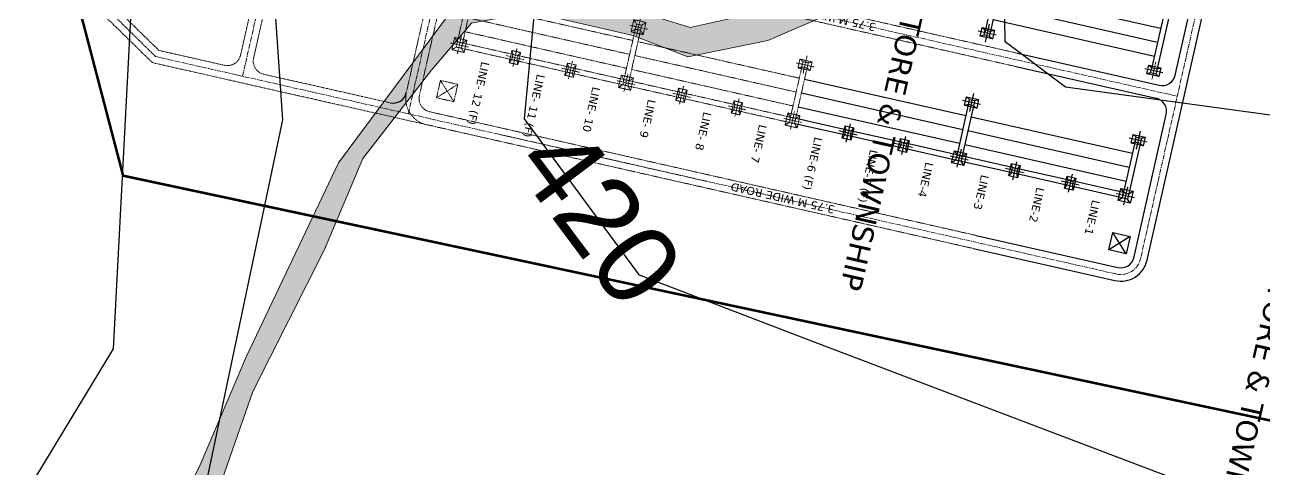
# Model space of a CAD drawing. Header units: metres. Extents: x 218545 to 227455, y 1543467 to 1556082.
# Drawn here: x 222174.5 to 222522.9, y 1554199.7 to 1554324.5 of the extents above; entities that cross this region are included whole.
import ezdxf

# ---------------------------------------------------------------- set-up
doc = ezdxf.new("R2010")
doc.units = ezdxf.units.M
doc.header["$MEASUREMENT"] = 0
for name, pattern in [('CENTER', [2, 1.25, -0.25, 0.25, -0.25]), ('HIDDEN', [0.375, 0.25, -0.125]), ('PHANTOM2', [1.25, 0.625, -0.125, 0.125, -0.125, 0.125, -0.125])]:
    doc.linetypes.add(name, pattern=pattern)
for name, color, linetype in [('10 M CONTOUR', 20, 'Continuous'), ('2 M CONTOUR', 33, 'Continuous'), ('AQUEDUCT', 1, 'Continuous'), ('CART TRACK', 30, 'Continuous'), ('CONTEXT', 200, 'Continuous'), ('E-LAY-DIM', 7, 'Continuous'), ('E-LAY-ROAD', 7, 'Continuous'), ('TXT', 222, 'Continuous')]:
    doc.layers.add(name, color=color, linetype=linetype)
for name, color, linetype, lineweight in [('Co-ordinate', 1, 'Continuous', 50), ('E-LAY-CNTRL', 1, 'CENTER', 0), ('E-LAY-EXIST', 8, 'HIDDEN', 0), ('STREAM', 140, 'Continuous', 0)]:
    doc.layers.add(name, color=color, linetype=linetype, lineweight=lineweight)
doc.styles.get("Standard").update_dxf_attribs({"font": 'arial.ttf'})
doc.styles.add('STYLE1', font='verdana.ttf')

# ---------------------------------------------------------------- blocks, each defined once
blk = doc.blocks.new('TWR_CTE_p')
for p, q in [((-750, 750), (-1750, 1750)), ((1750, 1750), (750, 750)), ((-1750, -1750), (-750, -750)), ((750, -750), (1750, -1750))]:
    blk.add_line(p, q)
for points in [[(-1750, -1750), (1750, -1750), (1750, 1750), (-1750, 1750)], [(-750, -750), (750, -750), (750, 750), (-750, 750)]]:
    blk.add_lwpolyline(points, close=True)
blk = doc.blocks.new('TWR_CC_p')
for p, q in [((-750, 750), (-1750, 1250)), ((1750, 1250), (750, 750)), ((-750, -750), (-1750, -1250)), ((750, -750), (1750, -1250))]:
    blk.add_line(p, q)
for points in [[(-1750, -1250), (1750, -1250), (1750, 1250), (-1750, 1250)], [(-750, -750), (750, -750), (750, 750), (-750, 750)]]:
    blk.add_lwpolyline(points, close=True)
blk = doc.blocks.new('TWR_CTD_p')
for p, q in [((-750, 750), (-1750, 1250)), ((1750, 1250), (750, 750)), ((-750, -750), (-1750, -1250)), ((750, -750), (1750, -1250))]:
    blk.add_line(p, q)
for points in [[(-1750, -1250), (1750, -1250), (1750, 1250), (-1750, 1250)], [(-750, -750), (750, -750), (750, 750), (-750, 750)]]:
    blk.add_lwpolyline(points, close=True)
blk = doc.blocks.new('TWR_CTG_p')
for p, q in [((-750, 750), (-1750, 1250)), ((1750, 1250), (750, 750)), ((-750, -750), (-1750, -1250)), ((750, -750), (1750, -1250))]:
    blk.add_line(p, q)
for points in [[(-1750, -1250), (1750, -1250), (1750, 1250), (-1750, 1250)], [(-750, -750), (750, -750), (750, 750), (-750, 750)]]:
    blk.add_lwpolyline(points, close=True)

msp = doc.modelspace()

# ---------------------------------------------------------------- hatches: boundary and pattern name
at = {"layer": 'CART TRACK'}
h = msp.add_hatch(dxfattribs=at)
h.set_pattern_fill('ANSI31', color=256)
h.set_pattern_definition([(45, (-13885.37013, 5678.9458), (-0.088388347648, 0.088388347648), [])])
edge = h.paths.add_edge_path()
edge.add_line((222561.13969, 1554074.13632), (222685.38088, 1554665.22317))
edge.add_line((222685.38088, 1554665.22317), (222658.65762, 1554681.79738))
edge.add_line((222658.65762, 1554681.79738), (222533.13969, 1554084.63632))
edge.add_arc((222472.53338, 1554120.17969), 70.25992, 268.4987053, 329.6099515, ccw=False)
edge.add_line((222470.6926, 1554049.94388), (222000.56979, 1554156.29329))
edge.add_line((222000.56979, 1554156.29329), (221976.97349, 1554130.87313))
edge.add_line((221976.97349, 1554130.87313), (222466.70373, 1554020.0882))
edge.add_arc((222472.08981, 1554120.20334), 100.25992, 266.9205179, 332.6467024)
at = {"layer": 'STREAM'}
h = msp.add_hatch(color=256, dxfattribs=at)
h.dxf.hatch_style = 1
h.paths.add_polyline_path([(222971.37365, 1554515.32678), (222962.41512, 1554500.15793), (222953.98737, 1554485.8878), (222946.99363, 1554462.14081), (222926.2597, 1554436.98591), (222906.66662, 1554415.35676), (222874.69882, 1554399.90736), (222822.10664, 1554398.87744), (222778.79552, 1554394.7576), (222744.76528, 1554402.99724), (222713.8287, 1554418.44664), (222690.11066, 1554422.56647), (222645.76832, 1554421.53651), (222622.05027, 1554414.3268), (222598.33223, 1554394.7576), (222586.98882, 1554363.85881), (222573.58297, 1554347.37946), (222538.89373, 1554341.50575), (222448.91563, 1554347.40947), (222410.82274, 1554340.84975), (222379.29753, 1554327.73031), (222361.56465, 1554323.79446), (222344.48852, 1554329.04226), (222330.03944, 1554336.91395), (222312.96331, 1554338.22587), (222293.91686, 1554327.73031), (222262.69326, 1554285.70649), (222236.83807, 1554231.41072), (222223.57907, 1554200.28996), (222212.30885, 1554178.43923), (222191.75733, 1554156.5885), (222183.61614, 1554131.30029), (222174.02598, 1554119.59329), (222149.5178, 1554115.3362), (222123.94398, 1554113.20765), (222114.35382, 1554107.88629), (222115.41938, 1554099.37211), (222146.32105, 1554092.98647), (222170.82923, 1554090.85793), (222172.196, 1554083.77861), (222166.11661, 1554070.28537), (222144.50106, 1554060.16548), (222124.23649, 1554041.27498), (222119.50806, 1554025.08313), (222119.50806, 1554011.5899), (222131.66684, 1554002.14465), (222142.47457, 1554002.81933), (222151.93142, 1554000.12067), (222144.00972, 1553981.3611), (222122.08837, 1553964.94021), (222100.85214, 1553954.67717), (222091.26157, 1553941.67729), (222074.82066, 1553922.5196), (222063.17491, 1553913.62495), (222048.10407, 1553902.67771), (222026.48135, 1553889.42236), (222002.27938, 1553885.96917), (221984.30075, 1553888.0411), (221969.08805, 1553894.9475), (221950.41793, 1553901.16328), (221922.75854, 1553905.99776), (221889.56729, 1553918.42928), (221861.21642, 1553932.93272), (221832.86555, 1553949.50812), (221811.42951, 1553968.15541), (221793.17602, 1553987.40414), (221779.91421, 1554004.13544), (221772.93434, 1554023.6553), (221756.18254, 1554036.90095), (221734.54483, 1554029.92954), (221751.29663, 1554029.23241), (221761.06846, 1554022.26104), (221775.02829, 1553990.88983), (221786.19615, 1553977.64421), (221800.15598, 1553967.18715), (221830.86751, 1553942.09018), (221859.22878, 1553922.6496), (221898.67981, 1553904.69944), (221942.5142, 1553891.12735), (221945.61358, 1553887.46183), (221944.72866, 1553880.391), (221921.72031, 1553870.66858), (221892.51748, 1553859.62042), (221869.95164, 1553834.43052), (221864.93523, 1553821.98004), (221852.87623, 1553809.0436), (221836.35093, 1553809.93577), (221812.23286, 1553811.27401), (221789.0081, 1553810.82791), (221770.69619, 1553806.36707), (221756.85065, 1553805.4749), (221735.85905, 1553803.24448), (221721.1202, 1553803.24448), (221709.50782, 1553808.59749), (221702.36175, 1553821.98004), (221704.14829, 1553836.70087), (221708.16798, 1553848.74517), (221712.63429, 1553860.78944), (221709.50782, 1553869.26508), (221702.80837, 1553873.72592), (221694.76906, 1553878.18676), (221687.62299, 1553882.64763), (221681.37014, 1553892.46148), (221676.90384, 1553904.05971), (221674.22407, 1553919.67268), (221668.06666, 1553930.86051), (221651.83676, 1553938.9656), (221645.52508, 1553931.76107), (221640.11509, 1553922.75545), (221657.69756, 1553902.04249), (221677.53414, 1553882.68038), (221686.55082, 1553874.57533), (221696.01831, 1553865.11942), (221695.42024, 1553859.13424), (221687.684, 1553841.40808), (221684.49846, 1553819.59123), (221688.13908, 1553802.77408), (221704.9768, 1553791.41113), (221735.0116, 1553785.50243), (221771.87257, 1553788.22954), (221796.9016, 1553789.59307), (221823.75094, 1553784.13886), (221836.91579, 1553779.97075), (221842.42798, 1553774.00643), (221840.59059, 1553756.11349), (221838.75319, 1553727.6683), (221844.01318, 1553694.01054), (221846.08924, 1553675.00815), (221853.18099, 1553667.14194), (221858.74598, 1553648.1788), (221862.47639, 1553621.4841), (221870.07625, 1553603.00262), (221870.07625, 1553627.09457), (221867.43283, 1553656.46692), (221862.47639, 1553675.60845), (221853.22435, 1553691.44974), (221853.63429, 1553715.24939), (221853.63429, 1553741.7722), (221864.2564, 1553770.41684), (221876.47184, 1553786.33053), (221894.57952, 1553787.35324), (221943.90079, 1553791.10136), (221957.30334, 1553804.48753), (221972.31413, 1553834.47251), (221977.13912, 1553848.39412), (221996.43873, 1553855.89038), (222019.49108, 1553856.9613), (222049.51275, 1553859.63853), (222083.28715, 1553869.81199), (222130.05924, 1553905.46577), (222171.42005, 1553954.52173), (222198.1322, 1553993.25011), (222216.22754, 1554038.86354), (222210.19579, 1554079.31322), (222208.85369, 1554096.72183), (222212.33287, 1554109.75276), (222221.90054, 1554127.99604), (222231.46821, 1554142.76439), (222241.90574, 1554144.50186), (222254.95259, 1554139.28951), (222259.30154, 1554108.88403), (222267.99944, 1554065.44766), (222271.47854, 1554024.61749), (222270.1935, 1553997.23056), (222268.43751, 1553943.73966), (222261.41371, 1553880.60284), (222264.0477, 1553843.77305), (222269.31551, 1553801.68185), (222280.91459, 1553776.21528), (222294.52299, 1553750.84409), (222296.33742, 1553733.6279), (222286.35795, 1553697.38331), (222274.56405, 1553645.73472), (222272.44165, 1553606.31635), (222282.51502, 1553584.36499), (222298.08285, 1553550.52335), (222306.3247, 1553526.7427), (222309.98773, 1553505.706), (222310.90353, 1553480.09607), (222303.57747, 1553455.40081), (222299.39206, 1553432.56509), (222292.92143, 1553417.79318), (222278.13149, 1553402.09805), (222250.40028, 1553382.70991), (222231.91281, 1553372.55424), (222215.32102, 1553350.23879), (222191.48949, 1553304.82342), (222162.29222, 1553275.66181), (222136.86235, 1553249.32229), (222106.72317, 1553221.10137), (222035.14282, 1553190.05834), (222043.61939, 1553185.35486), (222084.11888, 1553202.28742), (222115.19982, 1553217.33855), (222150.04816, 1553246.5002), (222197.14056, 1553300.11994), (222224.45417, 1553351.85829), (222239.52372, 1553372.55364), (222271.54656, 1553392.30829), (222291.32536, 1553402.65598), (222305.45307, 1553395.13038), (222316.75522, 1553375.37572), (222324.05637, 1553360.45666), (222327.85924, 1553339.56662), (222326.90854, 1553303.48383), (222315.50001, 1553272.14877), (222317.4014, 1553245.56142), (222323.10567, 1553218.97411), (222338.317, 1553207.57955), (222339.2677, 1553190.48768), (222330.71134, 1553158.20308), (222331.59973, 1553134.91785), (222325.84178, 1553057.28093), (222329.68044, 1553052.48854), (222332.55937, 1553077.40901), (222336.39795, 1553137.79329), (222335.79022, 1553157.81186), (222346.00923, 1553174.06672), (222349.79405, 1553192.96773), (222346.38766, 1553207.3325), (222338.06109, 1553218.29506), (222327.23885, 1553227.32663), (222323.41841, 1553260.52379), (222326.47475, 1553281.89204), (222332.5875, 1553307.45767), (222343.6667, 1553315.4708), (222378.81464, 1553317.76025), (222418.16508, 1553307.45767), (222439.55953, 1553293.72091), (222450.6825, 1553276.09396), (222456.96936, 1553267.85254), (222471.90059, 1553266.6752), (222484.0813, 1553266.28277), (222503.72766, 1553262.75073), (222511.19332, 1553258.04135), (222526.51741, 1553244.69816), (222536.34059, 1553233.70961), (222555.98696, 1553220.75885), (222572.54168, 1553199.08323), (222585.23364, 1553174.52259), (222592.7695, 1553154.71562), (222597.82186, 1553147.07212), (222618.64033, 1553143.47334), (222645.86447, 1553134.67627), (222694.30744, 1553099.88792), (222708.72024, 1553082.69368), (222709.83763, 1553086.70575), (222707.40152, 1553094.00515), (222688.72463, 1553111.44261), (222654.21313, 1553135.77393), (222630.66411, 1553145.91198), (222602.24287, 1553151.9948), (222598.0386, 1553156.28841), (222593.53038, 1553170.20586), (222577.95658, 1553200.49682), (222560.33349, 1553222.19168), (222537.43057, 1553239.35719), (222522.53762, 1553254.64514), (222510.54053, 1553265.38804), (222496.2545, 1553275.7705), (222470.38875, 1553273.1003), (222461.47234, 1553274.93378), (222454.39171, 1553279.38655), (222447.04873, 1553292.48287), (222435.77213, 1553304.79344), (222402.82156, 1553320.25193), (222372.90887, 1553323.16023), (222339.46533, 1553320.67399), (222336.79322, 1553323.87654), (222334.65558, 1553340.95672), (222334.38839, 1553357.77008), (222332.25075, 1553370.04648), (222321.82983, 1553386.05919), (222310.51261, 1553405.55415), (222306.4668, 1553417.40728), (222312.94009, 1553440.57473), (222321.84079, 1553466.43604), (222321.73149, 1553495.73444), (222322.00368, 1553523.74255), (222303.06766, 1553577.52775), (222293.22054, 1553604.92536), (222295.3307, 1553647.07552), (222308.69456, 1553706.08578), (222314.11059, 1553733.66203), (222314.11059, 1553757.77185), (222299.91106, 1553781.88166), (222291.1087, 1553811.13126), (222286.80875, 1553842.62569), (222290.39207, 1553904.18304), (222294.2462, 1553993.72179), (222297.86321, 1554005.28209), (222309.43754, 1554014.6748), (222318.11836, 1554027.68008), (222324.62896, 1554052.24567), (222326.79917, 1554080.42381), (222321.73536, 1554120.88475), (222307.26742, 1554149.78543), (222277.43952, 1554180.31853), (222259.9146, 1554188.34096), (222231.43654, 1554189.07027), (222229.97684, 1554196.79721), (222238.61654, 1554221.53407), (222258.7848, 1554261.41151), (222269.54071, 1554286.96176), (222288.72683, 1554311.64097), (222300.06412, 1554324.99681), (222317.00742, 1554328.08232), (222345.50934, 1554321.54888), (222360.92838, 1554315.48211), (222383.35615, 1554320.14886), (222414.66156, 1554333.68241), (222446.43414, 1554336.94911), (222480.54304, 1554335.5491), (222538.4813, 1554333.21574), (222575.39361, 1554337.88245), (222595.01789, 1554356.08275), (222607.03255, 1554390.11081), (222628.72805, 1554403.77167), (222651.36675, 1554412.7219), (222696.17264, 1554411.77978), (222719.28295, 1554406.59805), (222756.07089, 1554385.40016), (222800.72105, 1554369.56053), (222819.03402, 1554351.29523), (222828.21642, 1554321.48863), (222864.94633, 1554297.79623), (222907.03271, 1554290.91777), (222969.01436, 1554297.79623), (222994.26617, 1554290.15351), (223003.12608, 1554291.07495), (223003.12608, 1554300.67433), (222995.91778, 1554322.27293), (222983.42329, 1554348.19129), (222978.13719, 1554368.34999), (222981.6507, 1554390.21304), (222990.86719, 1554423.6425), (223001.05381, 1554450.77364), (223010.73198, 1554470.27599), (223034.11553, 1554501.3451), (223039.43778, 1554509.7237), (222986.66752, 1554541.22282)])

# ---------------------------------------------------------------- linework, layer by layer
at = {"layer": '10 M CONTOUR'}
msp.add_polyline3d([(222736.62569, 1554007.45032, -1049.86579), (222634.03469, 1554087.71632, -1049.86579), (222518.11938, 1554189.22849, -1049.86579), (222397.48569, 1554235.02232, -1049.86579), (222347.28069, 1554254.22732, -1049.86579), (222314.97869, 1554298.06132, -1049.86579), (222323.83469, 1554391.68132, -1049.86579), (222394.97169, 1554454.94132, -1049.86579), (222536.5595, 1554524.63372, -1049.86579), (222638.16369, 1554537.76732, -1049.86579), (222704.82869, 1554552.22932, -1049.86579), (222779.32769, 1554586.97032, -1049.86579)], dxfattribs=at)
at = {"layer": '2 M CONTOUR'}
for points in [[(222149.96269, 1554151.99532, -1045.86579), (222199.42369, 1554233.46432, -1045.86579), (222205.67469, 1554351.46432, -1045.86579), (222183.43869, 1554400.45532, -1045.86579), (222088.65769, 1554458.65032, -1045.86579), (222040.60969, 1554542.09332, -1045.86579), (222030.50069, 1554611.48732, -1045.86579), (222041.7494, 1554694.0556, -1045.86579), (222021.43117, 1554755.75898, -1045.86579), (221985.54437, 1554796.50334, -1045.86579), (221941.76885, 1554849.91206, -1045.86579), (221897.93569, 1554922.70832, -1045.86579), (221848.81969, 1554985.01232, -1045.86579), (221783.68529, 1555001.76955, -1045.86579), (221717.78169, 1554994.19232, -1045.86579), (221619.66142, 1554980.39432, -1045.86579), (221555.75681, 1555024.42085, -1045.86579), (221521.63569, 1555155.42832, -1045.86579), (221546.90544, 1555302.84003, -1045.86579)], [(222219.31369, 1554166.08632, -1047.86579), (222247.05869, 1554297.82732, -1047.86579), (222241.57534, 1554378.31913, -1047.86579), (222217.77539, 1554422.02969, -1047.86579), (222161.16069, 1554458.59232, -1047.86579), (222102.98369, 1554514.14232, -1047.86579), (222084.90369, 1554548.90132, -1047.86579), (222105.85127, 1554576.30234, -1047.86579), (222150.87817, 1554575.01672, -1047.86579), (222229.99701, 1554540.3054, -1047.86579), (222295.58569, 1554519.85532, -1047.86579), (222382.83869, 1554540.15332, -1047.86579), (222478.09365, 1554592.08961, -1047.86579), (222601.71269, 1554598.33032, -1047.86579), (222640.80669, 1554597.42832, -1047.86579), (222715.00469, 1554620.11832, -1047.86579), (222719.40759, 1554704.38178, -1047.86579)], [(223227.65799, 1554390.66988, -1051.86579), (223167.73969, 1554362.17632, -1051.86579), (223119.00969, 1554317.17632, -1051.86579), (223019.26869, 1554102.94332, -1051.86579), (222996.45269, 1554074.91832, -1051.86579), (222937.22469, 1554037.12232, -1051.86579), (222849.40169, 1554012.68832, -1051.86579), (222782.23669, 1554030.91132, -1051.86579), (222707.25169, 1554084.02132, -1051.86579), (222631.90969, 1554237.87732, -1051.86579), (222594.02669, 1554273.22132, -1051.86579), (222560.31469, 1554294.23332, -1051.86579), (222467.04369, 1554306.96632, -1051.86579), (222450.09169, 1554319.75632, -1051.86579), (222449.23899, 1554374.49381, -1051.86579), (222472.35323, 1554409.14148, -1051.86579), (222559.03164, 1554466.88762, -1051.86579), (222736.77869, 1554489.55832, -1051.86579), (222845.95069, 1554534.11932, -1051.86579), (222867.02469, 1554558.90932, -1051.86579), (222878.29837, 1554609.34729, -1051.86579)]]:
    msp.add_polyline3d(points, dxfattribs=at)
at = {"layer": 'AQUEDUCT', "elevation": 1469.86579}
msp.add_lwpolyline([(222058.53698, 1554753.73311), (222248.46565, 1554705.36511), (222175.5, 1554383.5), (222202, 1554282), (222558.5, 1554206), (222533, 1554084.5, -0.271391148), (222470.5529, 1554049.80756), (222000.4301, 1554156.15697), (221988.78704, 1554165.6142), (222073.88108, 1554270.37578), (222064.59547, 1554356.06671), (222048.1714, 1554422.18519), (222027.75626, 1554490.69515), (222058.53698, 1554753.73311)], format="xyb", close=True, dxfattribs=at)
at = {"layer": 'Co-ordinate', "elevation": -1469.86579}
msp.add_lwpolyline([(222657.63969, 1554677.13632), (222287.63969, 1554878.63632), (222175.63969, 1554383.63632), (222202.13969, 1554282.13632), (222558.63969, 1554206.13632)], close=True, dxfattribs=at)
at = {"layer": 'E-LAY-CNTRL'}
for p, q in [((222235.75964, 1554310.06239, -1470.22972), (222290.91704, 1554553.9018, -1470.22972)), ((222282.35616, 1554299.52208, -1470.22972), (222319.53225, 1554463.86984, -1470.22972)), ((222293.93922, 1554350.72835, -1470.22972), (222498.49729, 1554304.45654, -1470.22972)), ((222507.12578, 1554342.60132, -1470.35738), (222488.09883, 1554258.4871, -1470.49369)), ((222366.28257, 1554280.5376, -1470.22972), (222211.31412, 1554315.59206, -1470.22972)), ((222308.36926, 1554293.63781, -1470.22972), (222481.37908, 1554254.50234, -1470.22972))]:
    msp.add_line(p, q, dxfattribs=at)
msp.add_arc((222482.63115, 1554260.03749, -1470.22972), 5.675, 257.253983, 347.2539837, dxfattribs=at)
at = {"layer": 'E-LAY-DIM'}
for p, q in [((222485.23608, 1554265.03664, -1470.26501), (222479.25615, 1554261.263, -1470.26501)), ((222484.13294, 1554260.15985, -1470.26501), (222480.3593, 1554266.13979, -1470.26501))]:
    msp.add_line(p, q, dxfattribs=at)
at = {"layer": 'E-LAY-DIM', "elevation": -1470.26501}
msp.add_lwpolyline([(222485.23608, 1554265.03664), (222484.13294, 1554260.15985), (222479.25615, 1554261.263), (222480.3593, 1554266.13979)], close=True, dxfattribs=at)
at = {"layer": 'E-LAY-EXIST', "linetype": 'PHANTOM2'}
for p, q in [((222235.18291, 1554316.01122, -1470.59365), (222274.97331, 1554491.91628, -1470.31762)), ((222238.8405, 1554315.18386, -1470.59365), (222278.6309, 1554491.08892, -1470.31762)), ((222192.10165, 1554331.78663, -1469.91914), (222210.39043, 1554313.88199, -1469.952)), ((222211.31412, 1554315.59206, -1470.22972), (222194.16122, 1554332.39242, -1470.22972)), ((222196.23207, 1554332.98896, -1470.06117), (222212.24645, 1554317.30375, -1470.0857)), ((222212.24645, 1554317.30375, -1470.07045), (222230.68005, 1554313.13403, -1470.09114)), ((222210.39043, 1554313.88199, -1469.93139), (222286.92878, 1554296.58726, -1470.03215)), ((222241.66556, 1554310.64908, -1470.10346), (222277.28119, 1554302.59273, -1470.14342))]:
    msp.add_line(p, q, dxfattribs=at)
at = {"layer": 'E-LAY-EXIST'}
for p, q in [((222281.77944, 1554305.47091, -1470.59365), (222317.09672, 1554461.60129, -1470.59365)), ((222299.88859, 1554351.30527, -1470.15579), (222453.58708, 1554316.53858, -1470.51202)), ((222285.43703, 1554304.64355, -1470.59365), (222294.6505, 1554345.23663, -1470.15579)), ((222298.75758, 1554347.70288, -1470.15579), (222452.75951, 1554312.88003, -1470.51202)), ((222299.49511, 1554334.60525, -1470.22972), (222295.96503, 1554318.99953, -1470.22972)), ((222300.95815, 1554334.2743, -1470.22972), (222297.42807, 1554318.66858, -1470.22972)), ((222345.42976, 1554320.1136, -1470.22972), (222300.07563, 1554330.37287, -1470.22972)), ((222344.54724, 1554316.21217, -1470.22972), (222299.19311, 1554326.47144, -1470.22972)), ((222349.57874, 1554323.27614, -1470.22972), (222344.50885, 1554324.42297, -1470.22972)), ((222347.61721, 1554326.3845, -1470.22972), (222346.47038, 1554321.31461, -1470.22972)), ((222297.26997, 1554321.369, -1470.22972), (222296.12314, 1554316.29911, -1470.22972)), ((222343.66472, 1554312.31073, -1470.22972), (222298.31059, 1554322.57001, -1470.22972)), ((222346.31228, 1554324.01503, -1470.22972), (222342.7822, 1554308.4093, -1470.22972)), ((222347.77531, 1554323.68408, -1470.22972), (222344.24524, 1554308.07836, -1470.22972)), ((222299.2315, 1554318.26064, -1470.22972), (222294.16161, 1554319.40747, -1470.22972)), ((222312.1368, 1554314.57246, -1470.22972), (222296.53108, 1554318.10253, -1470.22972)), ((222312.46775, 1554316.0355, -1470.22972), (222296.86203, 1554319.56557, -1470.22972)), ((222312.87569, 1554317.83893, -1470.22972), (222311.72886, 1554312.76903, -1470.22972)), ((222392.24693, 1554309.52337, -1470.22972), (222346.89279, 1554319.78265, -1470.22972)), ((222314.83722, 1554314.73056, -1470.22972), (222309.76733, 1554315.87739, -1470.22972)), ((222327.74253, 1554311.04239, -1470.22972), (222312.1368, 1554314.57246, -1470.22972)), ((222328.07347, 1554312.50542, -1470.22972), (222312.46775, 1554316.0355, -1470.22972)), ((222328.48141, 1554314.30885, -1470.22972), (222327.33458, 1554309.23896, -1470.22972)), ((222391.36441, 1554305.62194, -1470.22972), (222346.01028, 1554315.88122, -1470.22972)), ((222396.39591, 1554312.68592, -1470.22972), (222391.32602, 1554313.83275, -1470.22972)), ((222394.43438, 1554315.79428, -1470.22972), (222393.28755, 1554310.72439, -1470.22972)), ((222492.48131, 1554314.12099, -1470.22972), (222491.33448, 1554309.0511, -1470.22972)), ((222330.44295, 1554311.20049, -1470.22972), (222325.37305, 1554312.34732, -1470.22972)), ((222343.34825, 1554307.51231, -1470.22972), (222327.74253, 1554311.04239, -1470.22972)), ((222343.67919, 1554308.97535, -1470.22972), (222328.07347, 1554312.50542, -1470.22972)), ((222344.08714, 1554310.77878, -1470.22972), (222342.94031, 1554305.70888, -1470.22972)), ((222390.48189, 1554301.72051, -1470.22972), (222345.12776, 1554311.97979, -1470.22972)), ((222393.12944, 1554313.42481, -1470.22972), (222389.59937, 1554297.81908, -1470.22972)), ((222394.59248, 1554313.09386, -1470.22972), (222391.06241, 1554297.48814, -1470.22972)), ((222296.24581, 1554307.7869, -1470.22972), (222290.26587, 1554304.01326, -1470.22972)), ((222295.14266, 1554302.91011, -1470.22972), (222291.36902, 1554308.89005, -1470.22972)), ((222346.04867, 1554307.67042, -1470.22972), (222340.97877, 1554308.81725, -1470.22972)), ((222358.95397, 1554303.98224, -1470.22972), (222343.34825, 1554307.51231, -1470.22972)), ((222359.28492, 1554305.44528, -1470.22972), (222343.67919, 1554308.97535, -1470.22972)), ((222359.69286, 1554307.2487, -1470.22972), (222358.54603, 1554302.17881, -1470.22972)), ((222361.65439, 1554304.14034, -1470.22972), (222356.5845, 1554305.28717, -1470.22972)), ((222374.55969, 1554300.45217, -1470.22972), (222358.95397, 1554303.98224, -1470.22972)), ((222374.89064, 1554301.9152, -1470.22972), (222359.28492, 1554305.44528, -1470.22972)), ((222375.29858, 1554303.71863, -1470.22972), (222374.15175, 1554298.64874, -1470.22972)), ((222288.25761, 1554300.10984, -1470.15574), (222442.00401, 1554265.3315, -1470.22972)), ((222377.26011, 1554300.61027, -1470.22972), (222372.19022, 1554301.7571, -1470.22972)), ((222390.16542, 1554296.92209, -1470.22972), (222374.55969, 1554300.45217, -1470.22972)), ((222390.49636, 1554298.38513, -1470.22972), (222374.89064, 1554301.9152, -1470.22972)), ((222390.9043, 1554300.18856, -1470.22972), (222389.75747, 1554295.11866, -1470.22972)), ((222286.92878, 1554296.58726, -1470.03215), (222441.17665, 1554261.67391, -1470.22972)), ((222392.86584, 1554297.0802, -1470.22972), (222387.79594, 1554298.22703, -1470.22972))]:
    msp.add_line(p, q, dxfattribs=at)
at = {"layer": 'E-LAY-EXIST', "elevation": -1470.22972}
msp.add_lwpolyline([(222296.24581, 1554307.7869), (222295.14266, 1554302.91011), (222290.26587, 1554304.01326), (222291.36902, 1554308.89005)], close=True, dxfattribs=at)
at = {"layer": 'E-LAY-EXIST', "linetype": 'PHANTOM2'}
for centre, start, end in [((222231.47655, 1554316.84961, -1470.59365), 257.253983, 347.2539837), ((222242.54686, 1554314.34547, -1470.59365), 167.2539837, 257.253983)]:
    msp.add_arc(centre, 3.8, start, end, dxfattribs=at)
at = {"layer": 'E-LAY-EXIST'}
for centre, radius in [((222289.14339, 1554303.80515, -1470.59365), 7.55), ((222289.14339, 1554303.80516, -1470.59365), 3.8)]:
    msp.add_arc(centre, radius, 167.2539837, 257.253983, dxfattribs=at)
at = {"layer": 'E-LAY-ROAD'}
msp.add_line((222489.91693, 1554258.02612, -1470.39298), (222508.97883, 1554342.29482, -1470.27834), dxfattribs=at)
at = {"layer": 'E-LAY-ROAD', "ltscale": 2500}
for p, q in [((222497.92064, 1554310.40617, -1470.57478), (222505.24829, 1554342.80047, -1470.4158)), ((222447.88928, 1554337.94746, -1470.22972), (222444.3592, 1554322.34174, -1470.22972)), ((222449.35231, 1554337.61652, -1470.22972), (222445.82224, 1554322.01079, -1470.22972)), ((222493.82393, 1554323.45581, -1470.22972), (222448.4698, 1554333.71509, -1470.22972)), ((222492.94141, 1554319.55438, -1470.22972), (222447.58728, 1554329.81365, -1470.22972)), ((222445.66414, 1554324.71121, -1470.22972), (222444.51731, 1554319.64132, -1470.22972)), ((222492.05889, 1554315.65295, -1470.22972), (222446.70476, 1554325.91222, -1470.22972)), ((222494.70645, 1554327.35724, -1470.22972), (222491.17637, 1554311.75152, -1470.22972)), ((222496.16948, 1554327.02629, -1470.22972), (222492.63941, 1554311.42057, -1470.22972)), ((222447.62567, 1554321.60285, -1470.22972), (222442.55578, 1554322.74968, -1470.22972)), ((222453.58708, 1554316.53858, -1470.51202), (222493.37583, 1554307.53822, -1470.51202)), ((222452.75951, 1554312.88003, -1470.51202), (222492.54825, 1554303.87967, -1470.51202)), ((222494.44284, 1554311.01263, -1470.22972), (222489.37294, 1554312.15946, -1470.22972)), ((222439.06409, 1554298.93315, -1470.22972), (222393.70996, 1554309.19243, -1470.22972)), ((222438.18158, 1554295.03172, -1470.22972), (222392.82744, 1554305.291, -1470.22972)), ((222441.25155, 1554305.20406, -1470.22972), (222440.10472, 1554300.13416, -1470.22972)), ((222437.29906, 1554291.13029, -1470.22972), (222391.94493, 1554301.38957, -1470.22972)), ((222439.94661, 1554302.83458, -1470.22972), (222436.41654, 1554287.22886, -1470.22972)), ((222441.40965, 1554302.50364, -1470.22972), (222437.87958, 1554286.89792, -1470.22972)), ((222443.21308, 1554302.0957, -1470.22972), (222438.14318, 1554303.24253, -1470.22972)), ((222405.77114, 1554293.39202, -1470.22972), (222390.16542, 1554296.92209, -1470.22972)), ((222406.10208, 1554294.85505, -1470.22972), (222390.49636, 1554298.38513, -1470.22972)), ((222406.51003, 1554296.65848, -1470.22972), (222405.3632, 1554291.58859, -1470.22972)), ((222485.88126, 1554288.34293, -1470.22972), (222440.52713, 1554298.60221, -1470.22972)), ((222486.29233, 1554258.99934, -1470.82708), (222495.4163, 1554299.3349, -1470.62912)), ((222408.47156, 1554293.55012, -1470.22972), (222403.40166, 1554294.69695, -1470.22972)), ((222421.37686, 1554289.86194, -1470.22972), (222405.77114, 1554293.39202, -1470.22972)), ((222421.70781, 1554291.32498, -1470.22972), (222406.10208, 1554294.85505, -1470.22972)), ((222422.11575, 1554293.12841, -1470.22972), (222420.96892, 1554288.05852, -1470.22972)), ((222484.99874, 1554284.4415, -1470.22972), (222439.64461, 1554294.70078, -1470.22972)), ((222488.06871, 1554294.61384, -1470.22972), (222486.92188, 1554289.54394, -1470.22972)), ((222424.07728, 1554290.02005, -1470.22972), (222419.00739, 1554291.16688, -1470.22972)), ((222436.98258, 1554286.33187, -1470.22972), (222421.37686, 1554289.86194, -1470.22972)), ((222437.31353, 1554287.79491, -1470.22972), (222421.70781, 1554291.32498, -1470.22972)), ((222437.72147, 1554289.59834, -1470.22972), (222436.57464, 1554284.52844, -1470.22972)), ((222484.11623, 1554280.54007, -1470.22972), (222438.76209, 1554290.79935, -1470.22972)), ((222486.76378, 1554292.24436, -1470.22972), (222483.23371, 1554276.63864, -1470.22972)), ((222488.22682, 1554291.91342, -1470.22972), (222484.69674, 1554276.3077, -1470.22972)), ((222490.03025, 1554291.50548, -1470.22972), (222484.96035, 1554292.65231, -1470.22972)), ((222439.683, 1554286.48997, -1470.22972), (222434.61311, 1554287.6368, -1470.22972)), ((222452.58831, 1554282.8018, -1470.22972), (222436.98258, 1554286.33187, -1470.22972)), ((222452.91925, 1554284.26483, -1470.22972), (222437.31353, 1554287.79491, -1470.22972)), ((222453.32719, 1554286.06826, -1470.22972), (222452.18037, 1554280.99837, -1470.22972)), ((222455.28873, 1554282.9599, -1470.22972), (222450.21883, 1554284.10673, -1470.22972)), ((222468.19403, 1554279.27172, -1470.22972), (222452.58831, 1554282.8018, -1470.22972)), ((222468.19403, 1554279.27172, -1470.22972), (222452.58831, 1554282.8018, -1470.22972)), ((222468.52497, 1554280.73476, -1470.22972), (222452.91925, 1554284.26483, -1470.22972)), ((222468.52497, 1554280.73476, -1470.22972), (222452.91925, 1554284.26483, -1470.22972)), ((222468.93292, 1554282.53819, -1470.22972), (222467.78609, 1554277.46829, -1470.22972)), ((222470.89445, 1554279.42983, -1470.22972), (222465.82456, 1554280.57666, -1470.22972)), ((222483.79975, 1554275.74165, -1470.22972), (222468.19403, 1554279.27172, -1470.22972)), ((222484.1307, 1554277.20469, -1470.22972), (222468.52497, 1554280.73476, -1470.22972)), ((222484.53864, 1554279.00812, -1470.22972), (222483.39181, 1554273.93822, -1470.22972)), ((222486.50017, 1554275.89975, -1470.22972), (222481.43028, 1554277.04658, -1470.22972)), ((222442.00401, 1554265.3315, -1470.22972), (222481.79276, 1554256.33113, -1470.22972)), ((222441.17665, 1554261.67391, -1470.22972), (222480.9654, 1554252.67354, -1470.22972))]:
    msp.add_line(p, q, dxfattribs=at)
at = {"layer": 'E-LAY-ROAD'}
for centre, radius, start, end in [((222494.21422, 1554311.24457, -1470.51202), 3.8, 257.253983, 347.2539837), ((222278.07308, 1554306.3093, -1470.59365), 3.8, 257.253983, 347.2539837), ((222491.70986, 1554300.17331, -1470.51202), 3.8, 347.2539837, 77.253983), ((222482.63115, 1554260.03749, -1470.22972), 7.55, 257.253983, 347.2539837), ((222482.63115, 1554260.03749, -1470.22972), 3.8, 257.253983, 347.2539837)]:
    msp.add_arc(centre, radius, start, end, dxfattribs=at)
at = {"layer": 'STREAM'}
for points in [[(222744.76528, 1554402.99724), (222713.8287, 1554418.44664), (222690.11066, 1554422.56647), (222645.76832, 1554421.53651), (222622.05027, 1554414.3268), (222598.33223, 1554394.7576), (222586.98882, 1554363.85881), (222573.58297, 1554347.37946), (222538.89373, 1554341.50575), (222448.91563, 1554347.40947), (222410.82274, 1554340.84975), (222379.29753, 1554327.73031), (222361.56465, 1554323.79446), (222344.48852, 1554329.04226), (222330.03944, 1554336.91395), (222312.96331, 1554338.22587), (222293.91686, 1554327.73031), (222262.69326, 1554285.70649), (222236.83807, 1554231.41072), (222223.57907, 1554200.28996), (222212.30885, 1554178.43923)], [(222229.97684, 1554196.79721), (222238.61654, 1554221.53407), (222258.7848, 1554261.41151), (222269.54071, 1554286.96176), (222288.72683, 1554311.64097), (222300.06412, 1554324.99681), (222317.00742, 1554328.08232), (222345.50934, 1554321.54888), (222360.92838, 1554315.48211), (222383.35615, 1554320.14886), (222414.66156, 1554333.68241), (222446.43414, 1554336.94911), (222480.54304, 1554335.5491), (222538.4813, 1554333.21574), (222575.39361, 1554337.88245), (222595.01789, 1554356.08275), (222607.03255, 1554390.11081), (222628.72805, 1554403.77167), (222651.36675, 1554412.7219), (222696.17264, 1554411.77978), (222719.28295, 1554406.59805), (222756.07089, 1554385.40016)]]:
    msp.add_lwpolyline(points, dxfattribs=at)

# ---------------------------------------------------------------- block references
at = {"layer": 'E-LAY-EXIST', "xscale": -0.001, "yscale": 0.001, "zscale": 0.001}
for name, p, rotation in [('TWR_CTE_p', (222347.04379, 1554323.84955, -1470.22972), 347.2539844076909), ('TWR_CTE_p', (222296.69655, 1554318.83405, -1470.22972), 347.2539844076909), ('TWR_CTD_p', (222312.30228, 1554315.30398, -1470.22972), 77.253984407691), ('TWR_CC_p', (222393.86096, 1554313.25933, -1470.22972), 347.2539844076909), ('TWR_CTD_p', (222327.908, 1554311.77391, -1470.22972), 77.253984407691), ('TWR_CTE_p', (222343.51372, 1554308.24383, -1470.22972), 347.2539844076909), ('TWR_CTD_p', (222359.11944, 1554304.71376, -1470.22972), 77.253984407691), ('TWR_CTD_p', (222374.72517, 1554301.18368, -1470.22972), 77.253984407691), ('TWR_CTE_p', (222390.33089, 1554297.65361, -1470.22972), 347.2539844076909)]:
    msp.add_blockref(name, p, dxfattribs=dict(at, rotation=rotation))
at = {"layer": 'E-LAY-ROAD', "ltscale": 2500, "xscale": -0.001, "yscale": 0.001, "zscale": 0.001}
for name, p, rotation in [('TWR_CTG_p', (222445.09072, 1554322.17627, -1470.22972), 347.2539844076909), ('TWR_CTG_p', (222491.90789, 1554311.58604, -1470.22972), 347.2539844076909), ('TWR_CC_p', (222440.67813, 1554302.66911, -1470.22972), 347.2539844076909), ('TWR_CTD_p', (222405.93661, 1554294.12354, -1470.22972), 77.253984407691), ('TWR_CC_p', (222487.4953, 1554292.07889, -1470.22972), 347.2539844076909), ('TWR_CTD_p', (222421.54233, 1554290.59346, -1470.22972), 77.253984407691), ('TWR_CTE_p', (222437.14806, 1554287.06339, -1470.22972), 347.2539844076909), ('TWR_CTD_p', (222452.75378, 1554283.53332, -1470.22972), 77.253984407691), ('TWR_CTD_p', (222468.3595, 1554280.00324, -1470.22972), 77.253984407691), ('TWR_CTE_p', (222483.96523, 1554276.47317, -1470.22972), 347.2539844076909)]:
    msp.add_blockref(name, p, dxfattribs=dict(at, rotation=rotation))

# ---------------------------------------------------------------- texts
at = {"layer": 'CONTEXT', "linetype": 'Continuous'}
msp.add_text('420', height=22.5, rotation=306.7845871, dxfattribs=at).set_placement((222311.46805, 1554285.32565, -1049.86579))
at = {"layer": 'TXT', "linetype": 'Continuous', "style": 'STYLE1'}
for p in [(222438.55246, 1554405.00533, -1470.6001), (222542.05246, 1554330.00533, -1470.6001)]:
    msp.add_text('SPACE FOR OPEN STORE & TOWNSHIP', height=6, rotation=257.2539797, dxfattribs=at).set_placement(p)
at = {"layer": 'TXT', "style": 'STYLE1'}
for s, rotation, p in [('3.75 M WIDE ROAD', 167.2539837, (222413.94794, 1554324.82857, -1469.86579)), ('LINE- 12 (F)', 257.2539797, (222302.93125, 1554314.30938, -1470.3007)), ('LINE- 11 (F)', 257.2539797, (222318.53697, 1554310.77931, -1470.3007)), ('LINE- 10', 257.2539797, (222334.1427, 1554307.24923, -1470.3007)), ('LINE- 9', 257.2539797, (222349.74842, 1554303.71916, -1470.3007)), ('LINE- 8', 257.2539797, (222365.35414, 1554300.18909, -1470.3007)), ('LINE- 7', 257.2539797, (222380.95986, 1554296.65901, -1470.3007)), ('LINE-6 (F)', 257.2539797, (222396.56559, 1554293.12894, -1470.3007)), ('LINE-5 (F)', 257.2539797, (222412.17131, 1554289.59887, -1470.3007)), ('LINE-4', 257.2539797, (222427.77703, 1554286.06879, -1470.3007)), ('3.75 M WIDE ROAD', 167.2539837, (222402.36488, 1554273.62229, -1469.86579)), ('LINE-3', 257.2539797, (222443.38276, 1554282.53872, -1470.3007)), ('LINE-2', 257.2539797, (222458.98848, 1554279.00864, -1470.3007)), ('LINE-1', 257.2539797, (222474.5942, 1554275.47857, -1470.3007))]:
    msp.add_text(s, height=2.25, rotation=rotation, dxfattribs=at).set_placement(p)

doc.saveas('drawing.dxf')
